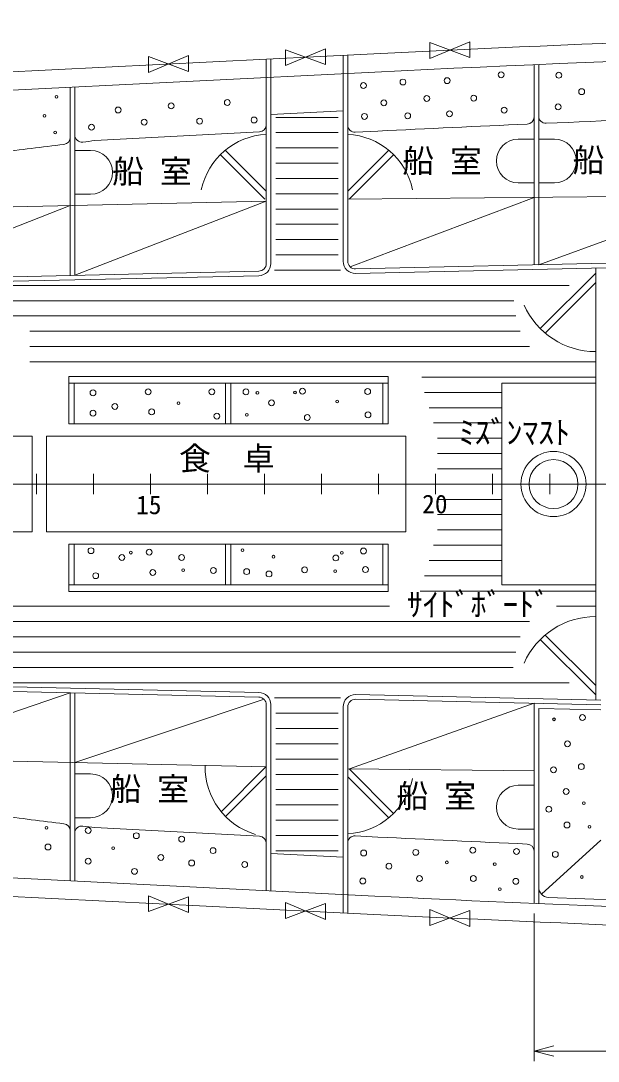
# Model space of a CAD drawing. Units: millimetres, scale not verified. Extents: x -51052 to 51048, y -29700 to 29700.
# Drawn here: x -30932 to -25262, y -10659 to -445 of the extents above; entities that cross this region are included whole.
import ezdxf
from ezdxf.enums import TextEntityAlignment as Align

# ---------------------------------------------------------------- set-up
doc = ezdxf.new("R2010")
doc.units = ezdxf.units.MM
doc.header["$LTSCALE"] = 100
doc.linetypes.add('USER1', pattern=[50.8, 31.75, -6.35, 6.35, -6.35])
for name, color, linetype, lineweight in [('0-2_sunpou', 7, 'Continuous', 18), ('0-3_keijou', 7, 'Continuous', 18), ('0-5_text', 7, 'Continuous', 18), ('0-6_center', 7, 'USER1', 18), ('0-7_hachi', 7, 'Continuous', 18)]:
    doc.layers.add(name, color=color, linetype=linetype, lineweight=lineweight)
doc.styles.add('ＭＳ ゴシック', font='')
doc.styles.get('ＭＳ ゴシック').set_extended_font_data('MS Gothic')

msp = doc.modelspace()

# ---------------------------------------------------------------- linework, layer by layer
at = {"layer": '0-2_sunpou'}
for p, q in [((-30778.5, -4893.1), (-30778.5, -5093.1)), ((-30218.5, -4893.1), (-30218.5, -5093.1)), ((-29658.5, -4893.1), (-29658.5, -5093.1)), ((-29098.5, -4893.1), (-29098.5, -5093.1)), ((-28538.5, -4893.1), (-28538.5, -5093.1)), ((-27978.5, -4893.1), (-27978.5, -5093.1)), ((-27418.5, -4893.1), (-27418.5, -5093.1)), ((-26858.5, -4893.1), (-26858.5, -5093.1)), ((-26298.5, -4893.1), (-26298.5, -5093.1)), ((-25738.5, -4893.1), (-25738.5, -5093.1)), ((-41375, -4993.1), (34822.1, -4993.1)), ((-25891.4, -9210.4), (-25891.4, -10659)), ((-25891.4, -10559), (-25698.3, -10507.2)), ((-25891.4, -10559), (-25698.3, -10610.7))]:
    msp.add_line(p, q, dxfattribs=at)
msp.add_lwpolyline([(-25891.4, -10559), (-18795.5, -10559), (-18988.7, -10507.2)], dxfattribs=at)
at = {"layer": '0-3_keijou'}
for p, q in [((-27464, -768.9), (-33060.2, -1046.5)), ((-27766.4, -783.9), (-27766.4, -2805.8)), ((-27721.4, -781.6), (-27721.4, -2805.8)), ((-28521.4, -821.3), (-28521.4, -1465.8)), ((-28476.4, -819.1), (-28476.4, -2827.4)), ((-25891.4, -875.7), (-25891.4, -2840.9)), ((-25846.4, -873.8), (-25846.4, -1381.2)), ((-27455.1, -948.6), (-33051.3, -1226.3)), ((-30446.4, -1097), (-30446.4, -1588.7)), ((-30401.4, -1094.8), (-30401.4, -1566)), ((-27766.4, -1329.5), (-28476.4, -1364.8)), ((-25846.4, -1381.2), (-25846.4, -2839.9)), ((-28521.4, -1465.8), (-28521.4, -2827.4)), ((-27426.3, -1527.9), (-27648, -1538.9)), ((-30446.4, -1588.7), (-30446.4, -2944.4)), ((-30401.4, -1566), (-30401.4, -2943.4)), ((-30205.1, -1621.3), (-28587.7, -1535.7)), ((-25891.4, -1606), (-26046.4, -1606)), ((-25846.4, -1606), (-25691.4, -1606)), ((-30401.4, -1717.6), (-30246.4, -1717.6)), ((-28521.4, -2119.1), (-28924.2, -1716.3)), ((-27721.4, -2119.1), (-27318.7, -1716.3)), ((-28536, -2196.4), (-28972.3, -1760.1)), ((-27706.8, -2196.4), (-27270.6, -1760.1)), ((-25891.4, -2036), (-26046.4, -2036)), ((-25846.4, -2036), (-25691.4, -2036)), ((-32366.4, -2302.9), (-28521.4, -2215.5)), ((-30401.4, -2147.6), (-30246.4, -2147.6)), ((-27721.4, -2196.5), (-23976.4, -2159.9)), ((-27644.7, -2880.7), (-24049.7, -2799)), ((-27643.7, -2925.7), (-24048.7, -2844)), ((-34444.7, -3035.3), (-28594.7, -2902.3)), ((-34443.7, -3080.3), (-28593.7, -2947.3)), ((-25286.3, -2922.6), (-25830.8, -3467)), ((-25286.3, -2872.2), (-25286.3, -7114)), ((-25286.3, -3014.5), (-25782.9, -3511.1)), ((-30459.1, -3938.1), (-27324.1, -3938.1)), ((-30459.1, -3938.1), (-30459.1, -4403.1)), ((-27324.1, -3938.1), (-27324.1, -4403.1)), ((-30459.1, -4003.1), (-27324.1, -4003.1)), ((-30406.1, -4003.1), (-30406.1, -4403.1)), ((-28922.1, -4003.1), (-28922.1, -4403.1)), ((-28869.1, -4003.1), (-28869.1, -4403.1)), ((-27377.1, -4003.1), (-27377.1, -4403.1)), ((-26208.5, -4003.1), (-25286.3, -4003.1)), ((-26208.5, -4003.1), (-26208.5, -5983.1)), ((-30459.1, -4403.1), (-27324.1, -4403.1)), ((-34348.7, -4523.1), (-30820.7, -4523.1)), ((-30820.7, -4993.1), (-30820.7, -4523.1)), ((-30679.1, -4523.1), (-27151.1, -4523.1)), ((-30679.1, -4993.1), (-30679.1, -4523.1)), ((-27151.1, -4993.1), (-27151.1, -4523.1)), ((-30820.7, -4993.1), (-30820.7, -5463.1)), ((-30679.1, -4993.1), (-30679.1, -5463.1)), ((-27151.1, -4993.1), (-27151.1, -5463.1)), ((-34348.7, -5463.1), (-30820.7, -5463.1)), ((-30679.1, -5463.1), (-27151.1, -5463.1)), ((-30459.1, -5583.1), (-27324.1, -5583.1)), ((-30459.1, -6048.1), (-30459.1, -5583.1)), ((-30406.1, -5983.1), (-30406.1, -5583.1)), ((-28922.1, -5983.1), (-28922.1, -5583.1)), ((-28869.1, -5983.1), (-28869.1, -5583.1)), ((-27377.1, -5983.1), (-27377.1, -5583.1)), ((-27324.1, -6048.1), (-27324.1, -5583.1)), ((-30459.1, -5983.1), (-27324.1, -5983.1)), ((-26208.5, -5983.1), (-25286.3, -5983.1)), ((-30459.1, -6048.1), (-27324.1, -6048.1)), ((-25286.3, -7063.6), (-25830.8, -6519.1)), ((-25286.3, -6971.6), (-25782.9, -6475.1)), ((-34443.7, -6905.9), (-28593.7, -7038.8)), ((-34444.7, -6950.8), (-28594.7, -7083.8)), ((-30446.4, -7041.7), (-30446.4, -8889.1)), ((-30401.4, -7042.7), (-30401.4, -8891.3)), ((-27644.7, -7105.4), (-25236.3, -7160.1)), ((-27643.7, -7060.4), (-25236.3, -7115.1)), ((-25891.4, -8596.9), (-25891.4, -7145.2)), ((-28521.4, -7158.8), (-28521.4, -8984.6)), ((-28476.4, -7158.8), (-28476.4, -8986.8)), ((-27766.4, -9202.3), (-27766.4, -7180.4)), ((-27721.4, -8517.1), (-27721.4, -7180.4)), ((-25846.4, -9112.4), (-25846.4, -7196.3)), ((-25846.4, -7196.3), (-25236.3, -7210.1)), ((-32366.4, -7683.3), (-28521.4, -7770.6)), ((-30401.4, -7838.5), (-30246.4, -7838.5)), ((-28521.4, -7766.8), (-28964.1, -8209.5)), ((-28521.4, -7858.7), (-28920.3, -8257.6)), ((-27721.4, -7789.6), (-25891.4, -7807.5)), ((-27706.8, -7789.8), (-27270.6, -8226)), ((-27721.4, -7867.1), (-27318.7, -8269.8)), ((-25891.4, -7950.2), (-26046.4, -7950.2)), ((-30401.4, -8268.5), (-30246.4, -8268.5)), ((-30205.1, -8364.9), (-28587.7, -8450.4)), ((-27426.3, -8458.2), (-27648, -8447.2)), ((-25891.4, -8380.2), (-26046.4, -8380.2)), ((-27721.4, -8517.1), (-27721.4, -9204.5)), ((-25818.5, -9020.4), (-25236.3, -8490.3)), ((-27766.4, -8656.6), (-28476.4, -8621.4)), ((-25891.4, -9110.4), (-25891.4, -8596.9)), ((-27455.1, -9037.5), (-33051.3, -8759.9)), ((-27464, -9217.3), (-33060.2, -8939.7)), ((-25750.3, -9051), (-23240.3, -9147.2))]:
    msp.add_line(p, q, dxfattribs=at)
for points in [[(-26914.9, -659.5), (-26521.3, -806.3), (-26521.3, -650.3), (-26914.9, -815.5)], [(-29678.2, -795.5), (-29284.7, -942.4), (-29284.7, -786.4), (-29678.2, -951.5)], [(-28332.4, -728.8), (-27938.8, -875.6), (-27938.8, -719.6), (-28332.4, -884.8)], [(-29678.2, -9190.6), (-29284.7, -9043.8), (-29284.7, -9199.8), (-29678.2, -9034.6)], [(-28332.4, -9257.4), (-27938.8, -9110.5), (-27938.8, -9266.5), (-28332.4, -9101.4)], [(-26914.9, -9326.6), (-26521.3, -9179.8), (-26521.3, -9335.8), (-26914.9, -9170.6)]]:
    msp.add_lwpolyline(points, close=True, dxfattribs=at)
for centre, radius in [((-27179.4, -1046.3), 28.8), ((-26745.9, -1032.6), 28.8), ((-26215.3, -975.1), 28.8), ((-25648.7, -979.7), 28.8), ((-27567.1, -1080.8), 28.8), ((-25424.5, -1141.1), 28.8), ((-30581.9, -1190.4), 13.6), ((-28904.2, -1247.7), 28.8), ((-27366.2, -1250.2), 28.8), ((-26945.5, -1207.3), 28.8), ((-26484.4, -1203.7), 28.8), ((-29976.4, -1320.7), 28.8), ((-29455.3, -1280.1), 28.8), ((-26185.4, -1321.7), 28.8), ((-25656, -1290.5), 28.8), ((-30699.9, -1377.6), 13.6), ((-29719.9, -1439.6), 28.8), ((-29175.7, -1429.9), 28.8), ((-28641.1, -1419.1), 28.8), ((-27557.7, -1383.6), 28.8), ((-27132.3, -1377.3), 28.8), ((-26722.2, -1357.6), 28.8), ((-30595.1, -1541.2), 13.6), ((-30237.3, -1489.7), 28.8), ((-30222.4, -4096.8), 28.8), ((-29680.9, -4087.7), 28.8), ((-29055.6, -4086.8), 28.8), ((-28721, -4088.5), 28.8), ((-28608.6, -4096.7), 13.6), ((-28239.1, -4093.9), 13.6), ((-28166.2, -4081.5), 28.8), ((-27525.7, -4085), 28.8), ((-29383.3, -4198.6), 13.6), ((-28469.3, -4195.8), 28.8), ((-27825.3, -4183.1), 13.6), ((-30222.4, -4297.2), 28.8), ((-30007.6, -4230.7), 28.8), ((-29646.8, -4284.5), 28.8), ((-27522.2, -4313.6), 28.8), ((-29006.3, -4325.9), 28.8), ((-28712.7, -4314.3), 13.6), ((-28118.7, -4340), 28.8), ((-25700.8, -4993.1), 320), ((-25700.8, -4993.1), 240), ((-30242.3, -5647.5), 28.8), ((-29939, -5713.9), 28.8), ((-29851, -5666.2), 13.6), ((-29670.4, -5661.9), 28.8), ((-29352.6, -5713.9), 28.8), ((-28754.5, -5642.4), 13.6), ((-28450.1, -5706.2), 13.6), ((-27838.4, -5718.5), 28.8), ((-27779.7, -5669.3), 13.6), ((-27567.1, -5649.9), 28.8), ((-29040.6, -5840.9), 28.8), ((-28144.8, -5835.2), 28.8), ((-27547.5, -5832.8), 28.8), ((-30196.1, -5892.9), 28.8), ((-29635.7, -5861.1), 28.8), ((-29337.3, -5838.4), 13.6), ((-28713.9, -5852.5), 28.8), ((-28494.4, -5875.6), 28.8), ((-27843.9, -5848.4), 13.6), ((-25695.9, -7302.7), 13.6), ((-25417.1, -7285.1), 28.8), ((-25563.8, -7543.5), 28.8), ((-25427.6, -7766.9), 28.8), ((-25700.1, -7798.3), 28.8), ((-25577.4, -8011.2), 28.8), ((-25746.7, -8185.7), 28.8), ((-25402.3, -8125.1), 13.6), ((-30679.3, -8367.5), 13.6), ((-30269.8, -8393.8), 28.8), ((-25568.5, -8340.4), 28.8), ((-25347.2, -8358.2), 13.6), ((-29796.9, -8445.3), 28.8), ((-29351.8, -8478.8), 28.8), ((-30664.4, -8555.9), 28.8), ((-30024.4, -8567.1), 13.6), ((-29043.9, -8591.6), 28.8), ((-26493.9, -8587.8), 28.8), ((-26064.5, -8599.9), 28.8), ((-30269.8, -8696.1), 28.8), ((-29556, -8658.6), 28.8), ((-27564.8, -8615), 28.8), ((-27053.7, -8608.9), 28.8), ((-25683, -8628.7), 28.8), ((-29815.1, -8795.7), 28.8), ((-29254.2, -8713.4), 28.8), ((-28732.9, -8728.7), 28.8), ((-27316.8, -8744.9), 28.8), ((-26747.7, -8707.2), 13.6), ((-26278.2, -8725.5), 13.6), ((-27573.8, -8890), 28.8), ((-27017.4, -8865.8), 28.8), ((-26487.9, -8865.8), 28.8), ((-26070.6, -8893), 28.8), ((-25423.8, -8850.6), 13.6), ((-26228.6, -8970.5), 13.6)]:
    msp.add_circle(centre, radius, dxfattribs=at)
for centre, radius, start, end in [((-14402.7, -264045.1), 263600, 90, 92.84014), ((-14402.7, -264045.1), 263420, 91.04034, 92.84014), ((-25961.4, -1389.3), 70, 272.51979, 0), ((-25776.4, -1381.2), 70, 180, 272.47944), ((-14402.7, -264045.1), 262840, 92.10212, 92.47944), ((-28591.4, -1465.8), 70, 273.02787, 0), ((-27651.4, -1469), 70, 180, 272.84014), ((-14402.7, -264045.1), 262840, 92.51979, 92.84014), ((-30516.4, -1588.7), 70, 277.02077, 0), ((-30331.4, -1566), 70, 180, 276.92627), ((-16704.5, -113741.8), 112930.4, 96.86602, 96.92627), ((-28484.4, -2248), 690, 93.07577, 167.88081), ((-27758.5, -2248), 690, 12.11919, 86.92423), ((-26046.4, -1821), 215, 90, 270), ((-25691.4, -1821), 215, 270, 90), ((-16704.5, -113741.8), 112930.4, 97.02077, 97.34881), ((-30246.4, -1932.6), 215, 270, 90), ((-28596.4, -2827.4), 75, 271.30195, 0), ((-28596.4, -2827.4), 120, 271.30195, 0), ((-27646.4, -2805.8), 120, 180, 271.30195), ((-27646.4, -2805.8), 75, 180, 271.30195), ((-25286.3, -2922.6), 770, 204.04589, 270), ((-25286.3, -7063.6), 770, 90, 155.95411), ((-28596.4, -7158.8), 120, 0, 88.69805), ((-28596.4, -7158.8), 75, 0, 88.69805), ((-27646.4, -7180.4), 120, 88.69805, 180), ((-27646.4, -7180.4), 75, 88.69805, 180), ((-28432.4, -7769.7), 690, 178.94609, 253.75112), ((-30246.4, -8053.5), 215, 270, 90), ((-27758.5, -7738.1), 690, 273.07577, 347.88081), ((-26046.4, -8165.2), 215, 90, 270), ((-16704.5, 103755.6), 112930.4, 262.65119, 262.97923), ((-30516.4, -8397.5), 70, 360, 82.97923), ((-30331.4, -8420.1), 70, 83.07373, 180), ((-16704.5, 103755.6), 112930.4, 263.07373, 263.13398), ((-28591.4, -8520.3), 70, 360, 86.97213), ((-27651.4, -8517.1), 70, 87.15986, 180), ((-14402.7, 254058.9), 262840, 267.15986, 267.48021), ((-25961.4, -8596.9), 70, 0, 87.48021), ((-25746.4, -8951.1), 100, 180, 267.80452), ((-14402.7, 254058.9), 263420, 267.15986, 269.37514), ((-14402.7, 254058.9), 263600, 267.15986, 270)]:
    msp.add_arc(centre, radius, start, end, dxfattribs=at)
at = {"layer": '0-6_center'}
for p, q in [((-30401.4, -2943.4), (-28521.4, -2215.5)), ((-27698.9, -2859.4), (-25891.4, -2178.6)), ((-25846.4, -2839.9), (-23976.4, -2159.9)), ((-32321.4, -2988.1), (-30446.4, -2259.2)), ((-32321.4, -7684.3), (-30446.4, -7041.7)), ((-30401.4, -7727.9), (-28542.8, -7106.4)), ((-27705.3, -7789.8), (-25891.4, -7145.2))]:
    msp.add_line(p, q, dxfattribs=at)
at = {"layer": '0-7_hachi'}
for p, q in [((-27816.4, -1393.1), (-28426.4, -1393.1)), ((-27816.4, -1543.1), (-28426.4, -1543.1)), ((-27816.4, -1693.1), (-28426.4, -1693.1)), ((-27816.4, -1843.1), (-28426.4, -1843.1)), ((-27816.4, -1993.1), (-28426.4, -1993.1)), ((-27816.4, -2143.1), (-28426.4, -2143.1)), ((-27816.4, -2293.1), (-28426.4, -2293.1)), ((-27816.4, -2443.1), (-28426.4, -2443.1)), ((-27816.4, -2593.1), (-28426.4, -2593.1)), ((-27816.4, -2743.1), (-28426.4, -2743.1)), ((-27792.3, -2893.1), (-28439.6, -2893.1)), ((-25548.2, -3043.1), (-32806.4, -3043.1)), ((-26089.4, -3193.1), (-35774.7, -3193.1)), ((-26071.4, -3343.1), (-36000.4, -3343.1)), ((-26029.8, -3493.1), (-30844.4, -3493.1)), ((-25938.2, -3643.1), (-30844.4, -3643.1)), ((-25286.3, -3793.1), (-30844.4, -3793.1)), ((-25286.3, -3943.1), (-26993.1, -3943.1)), ((-26208.5, -4093.1), (-26966.7, -4093.1)), ((-26208.5, -4243.1), (-26922.3, -4243.1)), ((-26208.5, -4393.1), (-26878, -4393.1)), ((-26208.5, -4543.1), (-26839.5, -4543.1)), ((-26208.5, -4693.1), (-26839.5, -4693.1)), ((-26208.5, -4843.1), (-26839.5, -4843.1)), ((-26208.5, -5143.1), (-26839.5, -5143.1)), ((-26208.5, -5293.1), (-26839.5, -5293.1)), ((-26208.5, -5443.1), (-26839.5, -5443.1)), ((-26208.5, -5593.1), (-26878, -5593.1)), ((-26208.5, -5743.1), (-26922.3, -5743.1)), ((-26208.5, -5893.1), (-26966.7, -5893.1)), ((-25286.3, -6043.1), (-27011.1, -6043.1)), ((-30213.9, -6193.1), (-36552.4, -6193.1)), ((-27312.9, -6193.1), (-30213.9, -6193.1)), ((-25286.3, -6193.1), (-25671.8, -6193.1)), ((-26071.4, -6643.1), (-36000.4, -6643.1)), ((-26097.5, -6793.1), (-35774.7, -6793.1)), ((-25548.2, -6943.1), (-32806.4, -6943.1)), ((-27792.3, -7093.1), (-28439.6, -7093.1)), ((-27816.4, -7243.1), (-28426.4, -7243.1)), ((-27816.4, -7393.1), (-28426.4, -7393.1)), ((-27816.4, -7543.1), (-28426.4, -7543.1)), ((-27816.4, -7693.1), (-28426.4, -7693.1)), ((-27816.4, -7843.1), (-28426.4, -7843.1)), ((-27816.4, -7993.1), (-28426.4, -7993.1)), ((-27816.4, -8143.1), (-28426.4, -8143.1)), ((-27816.4, -8293.1), (-28426.4, -8293.1)), ((-27816.4, -8443.1), (-28426.4, -8443.1)), ((-27816.4, -8593.1), (-28426.4, -8593.1))]:
    msp.add_line(p, q, dxfattribs=at)
for points in [[(-25938.2, -6343.1), (-30213.9, -6343.1), (-36390.8, -6343.1)], [(-26029.8, -6493.1), (-30213.9, -6493.1), (-36208.5, -6493.1)]]:
    msp.add_lwpolyline(points, dxfattribs=at)

# ---------------------------------------------------------------- texts
at = {"layer": '0-2_sunpou', "style": 'ＭＳ ゴシック'}
for s, p in [('20', (-26990.8, -5335.3)), ('15', (-29799.7, -5343.7))]:
    msp.add_text(s, height=183.3, dxfattribs=at).set_placement(p, align=Align.BOTTOM_LEFT)
at = {"layer": '0-5_text', "style": 'ＭＳ ゴシック'}
for s, p in [('船 室', (-27185, -2003.2)), ('船 室', (-25513.5, -1996.4)), ('船 室', (-30035, -2106.9)), ('ﾐｽﾞﾝﾏｽﾄ', (-26631.9, -4669.7)), ('食\u3000卓', (-29377.6, -4925.4)), ('ｻｲﾄﾞﾎﾞｰﾄﾞ', (-27140.3, -6358.6)), ('船 室', (-30060.5, -8169.2)), ('船 室', (-27242.3, -8239.1))]:
    msp.add_text(s, height=229.1, dxfattribs=at).set_placement(p, align=Align.BOTTOM_LEFT)

doc.saveas('drawing.dxf')
